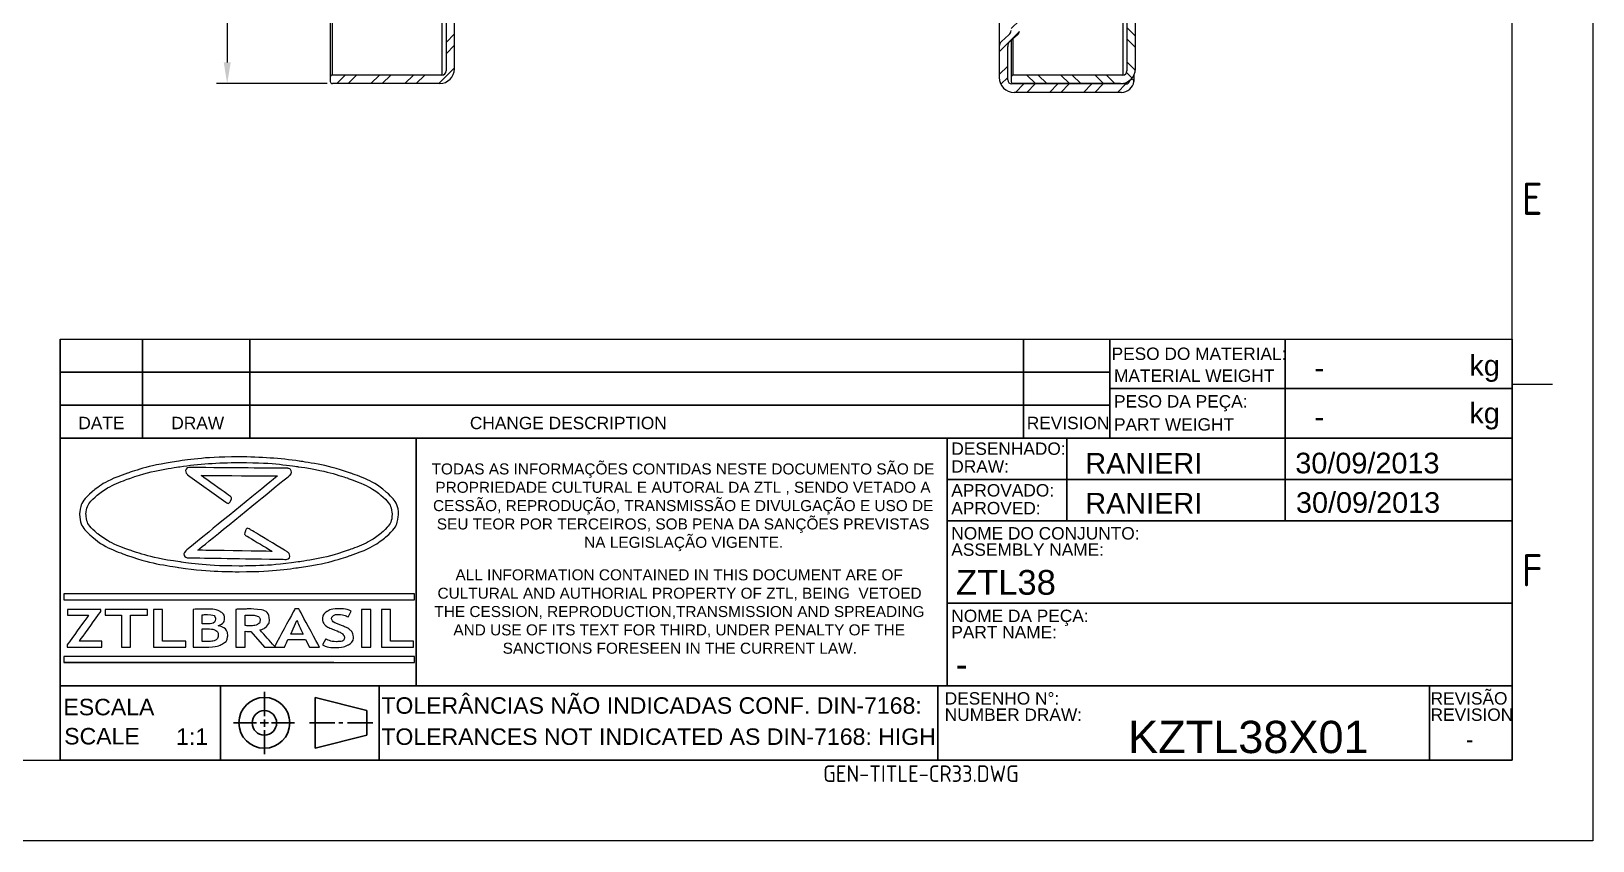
# Model space of a CAD drawing. Header units: millimetres. Extents: x 2461 to 2864, y 1142 to 1427.
# Drawn here: x 2678.4 to 2863.9, y 1141.7 to 1237.9 of the extents above; entities that cross this region are included whole.
import ezdxf
from ezdxf.enums import TextEntityAlignment as Align

# ---------------------------------------------------------------- set-up
doc = ezdxf.new("R2010")
doc.units = ezdxf.units.MM
for name, pattern in [('ACAD_ISO02W100', [15, 12, -3]), ('ACAD_ISO04W100', [30, 24, -3, 0, -3]), ('ACAD_ISO05W100', [33, 24, -3, 0, -3, 0, -3])]:
    doc.linetypes.add(name, pattern=pattern)
for name, color, linetype, lineweight in [('AM_0', 7, 'Continuous', 25), ('AM_4', 1, 'ACAD_ISO04W100', 25), ('AM_5', 3, 'Continuous', 25), ('AM_8', 40, 'ACAD_ISO02W100', 35), ('AM_BOR', 2, 'ACAD_ISO05W100', 35)]:
    doc.layers.add(name, color=color, linetype=linetype, lineweight=lineweight)
doc.layers.add('Camada 1', color=7, linetype='Continuous')
doc.styles.add('ACISOTS', font='isocp.shx', dxfattribs={"height": 1})
doc.styles.get("Standard").update_dxf_attribs({"font": 'arial.ttf'})
doc.dimstyles.new('ISO-25', dxfattribs={"dimtxt": 3, "dimasz": 2.5, "dimexe": 1.25, "dimexo": 0.625, "dimtad": 1, "dimtxsty": 'Standard', "dimcen": 2.5, "dimadec": 0, "dimazin": 0, "dimtfac": 1, "dimtmove": 0, "dimatfit": 3, "dimfxl": 1, "dimarcsym": 0})

# ---------------------------------------------------------------- blocks, each defined once
blk = doc.blocks.new('A3 ZTL')
for p, q in [((401.17, 9.78), (401.17, 280.82)), ((19.57, 9.78), (401.17, 9.78))]:
    blk.add_line(p, q)
at = {"layer": 'AM_BOR', "color": 135, "linetype": 'Continuous', "lineweight": 25}
for p, q in [((410.96, 290.61), (410.96, 0)), ((410.96, 0), (0, 0))]:
    blk.add_line(p, q, dxfattribs=at)
at = {"layer": 'AM_BOR', "color": 135, "lineweight": 25}
blk.add_line((406.07, 55.28), (401.17, 55.28), dxfattribs=at)
at = {"layer": 'AM_BOR', "color": 135, "lineweight": 25, "style": 'ACISOTS'}
for s, p in [('E', (403.62, 77.79)), ('F', (403.62, 32.78))]:
    blk.add_text(s, height=3.91, dxfattribs=at).set_placement(p, align=Align.MIDDLE)
blk = doc.blocks.new('*D84')
at = {"layer": 'AM_5', "color": 0, "lineweight": -2, "transparency": 16777216}
for p, q in [((2713.58, 1394.64), (2700.45, 1394.64)), ((2701.7, 1392.14), (2701.7, 1234.14)), ((2713.58, 1231.64), (2700.45, 1231.64))]:
    blk.add_line(p, q, dxfattribs=at)
at = {"layer": 'AM_5', "color": 0, "transparency": 16777216}
for points in [[(2701.29, 1392.14), (2702.12, 1392.14), (2701.7, 1394.64)], [(2701.29, 1234.14), (2702.12, 1234.14), (2701.7, 1231.64)]]:
    blk.add_solid(points, dxfattribs=at)
at = {"layer": 'Defpoints', "color": 0, "transparency": 16777216}
for p in [(2714.2, 1394.64), (2701.7, 1231.64), (2714.2, 1231.64)]:
    blk.add_point(p, dxfattribs=at)
at = {"layer": 'AM_5', "color": 0, "transparency": 16777216, "insert": (2699.46, 1313.14), "char_height": 3, "attachment_point": 5, "rotation": 90}
blk.add_mtext('%%C163', dxfattribs=at)

msp = doc.modelspace()

# ---------------------------------------------------------------- hatches: boundary and pattern name
at = {"layer": 'AM_4'}
h = msp.add_hatch(dxfattribs=at)
h.set_pattern_fill('ANSI32', color=256, scale=0.3, angle=90)
h.set_pattern_definition([(135, (843.178, 26.0278), (-2.0205576, -2.0205576), []), (135, (843.178, 27.3749), (-2.0205576, -2.0205576), [])])
h.paths.add_polyline_path([(2807.845, 1231.645, 0.4142136), (2809.595, 1233.395), (2809.595, 1247.745, 0.4142136), (2809.345, 1247.995), (2808.845, 1247.995, 0.4142136), (2808.595, 1247.745), (2808.595, 1233.145, -0.4142136), (2808.095, 1232.645), (2795.095, 1232.645, 0.4142136), (2794.845, 1232.395), (2794.845, 1231.895, 0.4142136), (2795.095, 1231.645)])
h = msp.add_hatch(dxfattribs=at)
h.set_pattern_fill('ANSI32', color=256, scale=0.3)
h.set_pattern_definition([(45, (843.178, 26.0278), (-2.0205576, 2.0205576), []), (45, (844.525, 26.0278), (-2.0205576, 2.0205576), [])])
h.paths.add_polyline_path([(2794.925, 1231.595, -0.4142136), (2794.425, 1232.095), (2794.425, 1236.059, -0.2136499), (2794.676, 1236.619), (2795.575, 1237.421, 0.2591501), (2795.814, 1238.109), (2795.814, 1245.745), (2794.836, 1245.745), (2794.836, 1238.185, -0.2461582), (2794.575, 1237.421), (2793.676, 1236.619, 0.2136499), (2793.425, 1236.059), (2793.425, 1232.345, 0.4142136), (2795.175, 1230.595), (2807.939, 1230.595, 0.3755653), (2809.425, 1231.895, 0.8733857), (2808.934, 1231.962, -0.3371882), (2808.452, 1231.595)])
at = {"layer": 'AM_5'}
h = msp.add_hatch(dxfattribs=at)
h.set_pattern_fill('ANSI32', color=1, scale=0.3)
h.paths.add_polyline_path([(2726.953, 1394.645), (2714.203, 1394.645, 0.4142136), (2713.953, 1394.395), (2713.953, 1393.895, 0.4142136), (2714.203, 1393.645), (2727.203, 1393.645, -0.4142136), (2727.703, 1393.145), (2727.703, 1378.545, 0.4142136), (2727.953, 1378.295), (2728.453, 1378.295, 0.4142136), (2728.703, 1378.545), (2728.703, 1392.895, 0.4142136)])
h.paths.add_polyline_path([(2728.703, 1247.745, 0.4142136), (2728.453, 1247.995), (2727.953, 1247.995, 0.4142136), (2727.703, 1247.745), (2727.703, 1233.145, -0.4142136), (2727.203, 1232.645), (2714.203, 1232.645, 0.4142136), (2713.953, 1232.395), (2713.953, 1231.895, 0.4142136), (2714.203, 1231.645), (2726.953, 1231.645, 0.4142136), (2728.703, 1233.395)])

# ---------------------------------------------------------------- linework, layer by layer
at = {"linetype": 'Continuous'}
msp.add_line((2681.846, 1201.286), (2854.344, 1201.286), dxfattribs=at)
at = {"layer": 'AM_0'}
for p, q in [((2713.953, 1313.145), (2713.953, 1231.895)), ((2727.703, 1313.145), (2727.703, 1233.145)), ((2728.703, 1233.395), (2728.703, 1313.145)), ((2793.425, 1313.145), (2793.425, 1232.345)), ((2808.095, 1313.145), (2808.095, 1232.65)), ((2808.595, 1313.145), (2808.595, 1233.145)), ((2809.595, 1233.395), (2809.595, 1313.145)), ((2794.575, 1237.421), (2793.676, 1236.619)), ((2795.575, 1237.421), (2794.676, 1236.619)), ((2794.425, 1232.095), (2794.425, 1236.059)), ((2794.845, 1236.77), (2794.845, 1231.895)), ((2795.095, 1232.645), (2795.095, 1236.993)), ((2727.203, 1232.645), (2714.203, 1232.645)), ((2808.095, 1232.645), (2795.095, 1232.645)), ((2808.934, 1232.025), (2808.934, 1231.967)), ((2809.425, 1232.643), (2809.425, 1231.895)), ((2726.953, 1231.645), (2714.203, 1231.645)), ((2794.925, 1231.711), (2794.925, 1231.6)), ((2808.452, 1231.595), (2794.925, 1231.595)), ((2807.845, 1231.645), (2795.095, 1231.645)), ((2807.939, 1230.595), (2795.175, 1230.595)), ((2808.452, 1231.754), (2808.452, 1231.6))]:
    msp.add_line(p, q, dxfattribs=at)
at = {"layer": 'AM_0', "lineweight": -2}
for p, q in [((2714.203, 1232.645), (2714.203, 1313.145)), ((2727.203, 1313.145), (2727.203, 1232.65))]:
    msp.add_line(p, q, dxfattribs=at)
at = {"layer": 'AM_0'}
for centre, radius, start, end in [((2793.977, 1238.053), 0.87, 313.44321, 351.24125), ((2795.075, 1237.981), 0.75, 311.7603, 350.12531), ((2794.175, 1236.059), 0.75, 131.7603, 180), ((2795.175, 1236.059), 0.75, 131.7603, 180), ((2714.203, 1232.395), 0.25, 90, 180), ((2714.203, 1231.895), 0.25, 180, 270), ((2726.953, 1233.395), 1.75, 270, 0), ((2727.203, 1233.145), 0.5, 270, 0), ((2795.175, 1232.345), 1.75, 180, 270), ((2794.925, 1232.095), 0.5, 180, 270), ((2795.095, 1232.395), 0.25, 90, 180), ((2795.095, 1231.895), 0.25, 180, 270), ((2807.845, 1233.395), 1.75, 270, 0), ((2807.939, 1232.095), 1.5, 270, 352.33774), ((2808.095, 1233.145), 0.5, 270, 0), ((2808.452, 1232.095), 0.5, 270, 344.53399), ((2809.175, 1231.895), 0.25, 0, 164.53399)]:
    msp.add_arc(centre, radius, start, end, dxfattribs=at)
at = {"layer": 'AM_8', "color": 0, "linetype": 'Continuous'}
for p, q in [((2681.846, 1201.286), (2681.846, 1151.301)), ((2691.647, 1201.286), (2691.647, 1189.525)), ((2704.388, 1201.286), (2704.388, 1189.525)), ((2796.305, 1201.286), (2796.305, 1189.525)), ((2806.562, 1189.525), (2806.562, 1201.286)), ((2827.391, 1201.286), (2827.391, 1195.406)), ((2854.344, 1151.301), (2854.344, 1201.286)), ((2806.562, 1197.366), (2681.846, 1197.366)), ((2806.562, 1195.406), (2854.344, 1195.406)), ((2827.391, 1195.406), (2827.391, 1189.525)), ((2681.846, 1193.445), (2806.562, 1193.445)), ((2681.846, 1189.525), (2785.737, 1189.525)), ((2724.135, 1189.525), (2724.135, 1160.122)), ((2785.737, 1189.525), (2854.344, 1189.525)), ((2787.233, 1189.525), (2787.233, 1170.903)), ((2801.464, 1189.525), (2801.464, 1179.724)), ((2827.391, 1189.525), (2827.391, 1179.724)), ((2787.233, 1184.625), (2854.344, 1184.625)), ((2787.233, 1179.724), (2854.344, 1179.724)), ((2787.233, 1170.903), (2787.233, 1160.122)), ((2787.233, 1169.923), (2854.344, 1169.923)), ((2682.275, 1162.877), (2714.383, 1162.877)), ((2785.737, 1160.122), (2681.846, 1160.122)), ((2725.325, 1160.122), (2681.846, 1160.122)), ((2700.894, 1160.122), (2700.894, 1151.301)), ((2719.768, 1160.122), (2719.768, 1151.301)), ((2785.737, 1160.122), (2844.543, 1160.122)), ((2786.145, 1151.301), (2786.145, 1160.122)), ((2854.344, 1160.122), (2844.543, 1160.122)), ((2844.543, 1160.122), (2844.543, 1151.301)), ((2706.116, 1159.415), (2706.116, 1156.506)), ((2718.301, 1157.166), (2712.135, 1158.729)), ((2712.135, 1158.729), (2712.135, 1152.694)), ((2706.116, 1156.102), (2706.116, 1155.233)), ((2718.301, 1157.166), (2718.301, 1154.258)), ((2702.431, 1155.712), (2705.198, 1155.712)), ((2705.617, 1155.712), (2706.591, 1155.712)), ((2706.116, 1154.844), (2706.116, 1152.008)), ((2706.966, 1155.712), (2709.715, 1155.712)), ((2711.463, 1155.712), (2714.494, 1155.712)), ((2718.301, 1154.258), (2712.135, 1152.694)), ((2714.961, 1155.712), (2715.449, 1155.712)), ((2716.013, 1155.712), (2719.016, 1155.712)), ((2681.846, 1151.301), (2854.344, 1151.301))]:
    msp.add_line(p, q, dxfattribs=at)
for radius in [3.017, 1.454]:
    msp.add_circle((2706.116, 1155.712), radius, dxfattribs=at)
at = {"layer": 'Camada 1'}
for points, knots in [([(2703.106, 1187.297), (2705.635, 1187.297), (2708.051, 1187.12), (2710.259, 1186.799), (2710.259, 1186.799), (2712.553, 1186.466), (2714.622, 1185.978), (2716.358, 1185.372), (2716.358, 1185.372), (2718.139, 1184.75), (2719.577, 1184), (2720.559, 1183.16), (2720.559, 1183.16), (2721.516, 1182.343), (2722.045, 1181.438), (2722.045, 1180.482), (2722.045, 1180.482), (2722.045, 1179.526), (2721.516, 1178.622), (2720.559, 1177.804), (2720.559, 1177.804), (2719.577, 1176.964), (2718.139, 1176.214), (2716.358, 1175.592), (2716.358, 1175.592), (2714.622, 1174.986), (2712.553, 1174.498), (2710.259, 1174.164), (2710.259, 1174.164), (2708.051, 1173.844), (2705.635, 1173.667), (2703.106, 1173.667), (2703.106, 1173.667), (2700.578, 1173.667), (2698.161, 1173.844), (2695.954, 1174.164), (2695.954, 1174.164), (2693.659, 1174.498), (2691.59, 1174.986), (2689.855, 1175.592), (2689.855, 1175.592), (2688.074, 1176.214), (2686.636, 1176.964), (2685.653, 1177.804), (2685.653, 1177.804), (2684.696, 1178.622), (2684.168, 1179.526), (2684.168, 1180.482), (2684.168, 1180.482), (2684.168, 1181.438), (2684.696, 1182.343), (2685.653, 1183.16), (2685.653, 1183.16), (2686.636, 1184), (2688.074, 1184.75), (2689.855, 1185.372), (2689.855, 1185.372), (2691.59, 1185.978), (2693.66, 1186.466), (2695.954, 1186.799), (2695.954, 1186.799), (2698.161, 1187.12), (2700.578, 1187.297), (2703.106, 1187.297)], [0, 0, 0, 0, 0.0588235, 0.0588235, 0.0588235, 0.0882353, 0.1176471, 0.1176471, 0.1176471, 0.1470588, 0.1764706, 0.1764706, 0.1764706, 0.2058824, 0.2352941, 0.2352941, 0.2352941, 0.2647059, 0.2941176, 0.2941176, 0.2941176, 0.3235294, 0.3529412, 0.3529412, 0.3529412, 0.3823529, 0.4117647, 0.4117647, 0.4117647, 0.4411765, 0.4705882, 0.4705882, 0.4705882, 0.5, 0.5294118, 0.5294118, 0.5294118, 0.5588235, 0.5882353, 0.5882353, 0.5882353, 0.6176471, 0.6470588, 0.6470588, 0.6470588, 0.6764706, 0.7058824, 0.7058824, 0.7058824, 0.7352941, 0.7647059, 0.7647059, 0.7647059, 0.7941176, 0.8235294, 0.8235294, 0.8235294, 0.8529412, 0.8823529, 0.8823529, 0.8823529, 0.9411765, 1, 1, 1, 1]), ([(2703.106, 1186.625), (2700.622, 1186.625), (2698.252, 1186.452), (2696.09, 1186.139), (2696.09, 1186.139), (2693.844, 1185.814), (2691.823, 1185.337), (2690.132, 1184.747), (2690.132, 1184.747), (2688.486, 1184.173), (2687.16, 1183.495), (2686.257, 1182.749), (2686.257, 1182.749), (2685.4, 1182.042), (2684.926, 1181.275), (2684.926, 1180.482), (2684.926, 1180.482), (2684.926, 1179.689), (2685.4, 1178.922), (2686.257, 1178.215), (2686.257, 1178.215), (2687.16, 1177.469), (2688.486, 1176.791), (2690.132, 1176.217), (2690.132, 1176.217), (2691.823, 1175.627), (2693.844, 1175.15), (2696.09, 1174.825), (2696.09, 1174.825), (2698.252, 1174.512), (2700.622, 1174.339), (2703.106, 1174.339), (2703.106, 1174.339), (2705.591, 1174.339), (2707.961, 1174.512), (2710.123, 1174.825), (2710.123, 1174.825), (2712.369, 1175.15), (2714.39, 1175.627), (2716.081, 1176.217), (2716.081, 1176.217), (2717.727, 1176.791), (2719.053, 1177.469), (2719.956, 1178.215), (2719.956, 1178.215), (2720.813, 1178.922), (2721.287, 1179.689), (2721.287, 1180.482), (2721.287, 1180.482), (2721.287, 1181.275), (2720.813, 1182.042), (2719.956, 1182.749), (2719.956, 1182.749), (2719.053, 1183.495), (2717.727, 1184.173), (2716.081, 1184.747), (2716.081, 1184.747), (2714.39, 1185.337), (2712.368, 1185.814), (2710.122, 1186.139), (2710.122, 1186.139), (2707.961, 1186.452), (2705.591, 1186.625), (2703.106, 1186.625)], [0, 0, 0, 0, 0.0588235, 0.0588235, 0.0588235, 0.0882353, 0.1176471, 0.1176471, 0.1176471, 0.1470588, 0.1764706, 0.1764706, 0.1764706, 0.2058824, 0.2352941, 0.2352941, 0.2352941, 0.2647059, 0.2941176, 0.2941176, 0.2941176, 0.3235294, 0.3529412, 0.3529412, 0.3529412, 0.3823529, 0.4117647, 0.4117647, 0.4117647, 0.4411765, 0.4705882, 0.4705882, 0.4705882, 0.5, 0.5294118, 0.5294118, 0.5294118, 0.5588235, 0.5882353, 0.5882353, 0.5882353, 0.6176471, 0.6470588, 0.6470588, 0.6470588, 0.6764706, 0.7058824, 0.7058824, 0.7058824, 0.7352941, 0.7647059, 0.7647059, 0.7647059, 0.7941176, 0.8235294, 0.8235294, 0.8235294, 0.8529412, 0.8823529, 0.8823529, 0.8823529, 0.9411765, 1, 1, 1, 1]), ([(2701.531, 1181.933), (2701.531, 1181.933), (2696.994, 1185.184), (2696.994, 1185.184), (2696.994, 1185.184), (2696.656, 1185.427), (2696.793, 1186.041), (2697.191, 1186.038), (2697.191, 1186.038), (2697.191, 1186.038), (2708.909, 1185.944), (2708.909, 1185.944), (2708.909, 1185.944), (2709.294, 1185.94), (2709.437, 1185.36), (2709.123, 1185.105), (2709.123, 1185.105), (2709.123, 1185.105), (2698.213, 1176.217), (2698.213, 1176.217), (2698.213, 1176.217), (2698.213, 1176.217), (2707.055, 1176.074), (2707.055, 1176.074), (2707.055, 1176.074), (2707.055, 1176.074), (2704.081, 1177.866), (2704.081, 1177.866), (2704.081, 1177.866), (2703.886, 1177.984), (2703.69, 1178.102), (2703.861, 1178.51), (2703.861, 1178.51), (2704.031, 1178.919), (2704.227, 1178.801), (2704.422, 1178.684), (2704.422, 1178.684), (2704.422, 1178.684), (2708.881, 1175.998), (2708.881, 1175.998), (2708.881, 1175.998), (2709.246, 1175.778), (2709.117, 1175.123), (2708.706, 1175.13), (2708.706, 1175.13), (2708.706, 1175.13), (2696.988, 1175.318), (2696.988, 1175.318), (2696.988, 1175.318), (2696.604, 1175.325), (2696.464, 1175.902), (2696.777, 1176.157), (2696.777, 1176.157), (2696.777, 1176.157), (2707.675, 1185.036), (2707.675, 1185.036), (2707.675, 1185.036), (2707.675, 1185.036), (2698.592, 1185.109), (2698.592, 1185.109), (2698.592, 1185.109), (2698.592, 1185.109), (2701.923, 1182.722), (2701.923, 1182.722), (2701.923, 1182.722), (2702.109, 1182.589), (2702.294, 1182.456), (2702.098, 1182.061), (2702.098, 1182.061), (2701.902, 1181.667), (2701.717, 1181.8), (2701.531, 1181.933)], [0, 0, 0, 0, 0.0526316, 0.0526316, 0.0526316, 0.0789474, 0.1052632, 0.1052632, 0.1052632, 0.1315789, 0.1578947, 0.1578947, 0.1578947, 0.1842105, 0.2105263, 0.2105263, 0.2105263, 0.2368421, 0.2631579, 0.2631579, 0.2631579, 0.2894737, 0.3157895, 0.3157895, 0.3157895, 0.3421053, 0.3684211, 0.3684211, 0.3684211, 0.3947368, 0.4210526, 0.4210526, 0.4210526, 0.4473684, 0.4736842, 0.4736842, 0.4736842, 0.5, 0.5263158, 0.5263158, 0.5263158, 0.5526316, 0.5789474, 0.5789474, 0.5789474, 0.6052632, 0.6315789, 0.6315789, 0.6315789, 0.6578947, 0.6842105, 0.6842105, 0.6842105, 0.7105263, 0.7368421, 0.7368421, 0.7368421, 0.7631579, 0.7894737, 0.7894737, 0.7894737, 0.8157895, 0.8421053, 0.8421053, 0.8421053, 0.8684211, 0.8947368, 0.8947368, 0.8947368, 0.9473684, 1, 1, 1, 1]), ([(2682.356, 1171.037), (2682.356, 1171.037), (2723.856, 1171.037), (2723.856, 1171.037), (2723.856, 1171.037), (2723.856, 1171.037), (2723.938, 1171.037), (2723.938, 1171.037), (2723.938, 1171.037), (2723.938, 1171.037), (2723.938, 1170.955), (2723.938, 1170.955), (2723.938, 1170.955), (2723.938, 1170.955), (2723.938, 1170.416), (2723.938, 1170.416), (2723.938, 1170.416), (2723.938, 1170.416), (2723.938, 1170.334), (2723.938, 1170.334), (2723.938, 1170.334), (2723.938, 1170.334), (2723.856, 1170.334), (2723.856, 1170.334), (2723.856, 1170.334), (2723.856, 1170.334), (2682.356, 1170.334), (2682.356, 1170.334), (2682.356, 1170.334), (2682.356, 1170.334), (2682.275, 1170.334), (2682.275, 1170.334), (2682.275, 1170.334), (2682.275, 1170.334), (2682.275, 1170.416), (2682.275, 1170.416), (2682.275, 1170.416), (2682.275, 1170.416), (2682.275, 1170.955), (2682.275, 1170.955), (2682.275, 1170.955), (2682.275, 1170.955), (2682.275, 1171.037), (2682.275, 1171.037), (2682.275, 1171.037), (2682.275, 1171.037), (2682.356, 1171.037), (2682.356, 1171.037)], [0, 0, 0, 0, 0.0769231, 0.0769231, 0.0769231, 0.1153846, 0.1538462, 0.1538462, 0.1538462, 0.1923077, 0.2307692, 0.2307692, 0.2307692, 0.2692308, 0.3076923, 0.3076923, 0.3076923, 0.3461538, 0.3846154, 0.3846154, 0.3846154, 0.4230769, 0.4615385, 0.4615385, 0.4615385, 0.5, 0.5384615, 0.5384615, 0.5384615, 0.5769231, 0.6153846, 0.6153846, 0.6153846, 0.6538462, 0.6923077, 0.6923077, 0.6923077, 0.7307692, 0.7692308, 0.7692308, 0.7692308, 0.8076923, 0.8461538, 0.8461538, 0.8461538, 0.9230769, 1, 1, 1, 1]), ([(2682.688, 1164.721), (2682.688, 1164.721), (2682.688, 1164.977), (2682.688, 1164.977), (2682.688, 1164.977), (2682.688, 1164.977), (2685.227, 1168.488), (2685.227, 1168.488), (2685.227, 1168.488), (2685.227, 1168.488), (2682.731, 1168.488), (2682.731, 1168.488), (2682.731, 1168.488), (2682.731, 1168.488), (2682.731, 1169.194), (2682.731, 1169.194), (2682.731, 1169.194), (2682.731, 1169.194), (2686.699, 1169.194), (2686.699, 1169.194), (2686.699, 1169.194), (2686.699, 1169.194), (2686.699, 1168.938), (2686.699, 1168.938), (2686.699, 1168.938), (2686.699, 1168.938), (2684.152, 1165.427), (2684.152, 1165.427), (2684.152, 1165.427), (2684.152, 1165.427), (2686.789, 1165.427), (2686.789, 1165.427), (2686.789, 1165.427), (2686.789, 1165.427), (2686.789, 1164.721), (2686.789, 1164.721), (2686.789, 1164.721), (2686.789, 1164.721), (2682.688, 1164.721), (2682.688, 1164.721)], [0, 0, 0, 0, 0.0909091, 0.0909091, 0.0909091, 0.1363636, 0.1818182, 0.1818182, 0.1818182, 0.2272727, 0.2727273, 0.2727273, 0.2727273, 0.3181818, 0.3636364, 0.3636364, 0.3636364, 0.4090909, 0.4545455, 0.4545455, 0.4545455, 0.5, 0.5454545, 0.5454545, 0.5454545, 0.5909091, 0.6363636, 0.6363636, 0.6363636, 0.6818182, 0.7272727, 0.7272727, 0.7272727, 0.7727273, 0.8181818, 0.8181818, 0.8181818, 0.9090909, 1, 1, 1, 1]), ([(2690.221, 1168.488), (2690.221, 1168.488), (2690.221, 1164.721), (2690.221, 1164.721), (2690.221, 1164.721), (2690.221, 1164.721), (2689.141, 1164.721), (2689.141, 1164.721), (2689.141, 1164.721), (2689.141, 1164.721), (2689.141, 1168.488), (2689.141, 1168.488), (2689.141, 1168.488), (2689.141, 1168.488), (2687.205, 1168.488), (2687.205, 1168.488), (2687.205, 1168.488), (2687.205, 1168.488), (2687.205, 1169.194), (2687.205, 1169.194), (2687.205, 1169.194), (2687.205, 1169.194), (2692.244, 1169.194), (2692.244, 1169.194), (2692.244, 1169.194), (2692.244, 1169.194), (2692.244, 1168.488), (2692.244, 1168.488), (2692.244, 1168.488), (2692.244, 1168.488), (2690.221, 1168.488), (2690.221, 1168.488)], [0, 0, 0, 0, 0.1111111, 0.1111111, 0.1111111, 0.1666667, 0.2222222, 0.2222222, 0.2222222, 0.2777778, 0.3333333, 0.3333333, 0.3333333, 0.3888889, 0.4444444, 0.4444444, 0.4444444, 0.5, 0.5555556, 0.5555556, 0.5555556, 0.6111111, 0.6666667, 0.6666667, 0.6666667, 0.7222222, 0.7777778, 0.7777778, 0.7777778, 0.8888889, 1, 1, 1, 1]), ([(2692.95, 1164.721), (2692.95, 1164.721), (2692.95, 1169.194), (2692.95, 1169.194), (2692.95, 1169.194), (2692.95, 1169.194), (2694.031, 1169.194), (2694.031, 1169.194), (2694.031, 1169.194), (2694.031, 1169.194), (2694.031, 1165.427), (2694.031, 1165.427), (2694.031, 1165.427), (2694.031, 1165.427), (2696.782, 1165.427), (2696.782, 1165.427), (2696.782, 1165.427), (2696.782, 1165.427), (2696.782, 1164.721), (2696.782, 1164.721), (2696.782, 1164.721), (2696.782, 1164.721), (2692.95, 1164.721), (2692.95, 1164.721)], [0, 0, 0, 0, 0.1428571, 0.1428571, 0.1428571, 0.2142857, 0.2857143, 0.2857143, 0.2857143, 0.3571429, 0.4285714, 0.4285714, 0.4285714, 0.5, 0.5714286, 0.5714286, 0.5714286, 0.6428571, 0.7142857, 0.7142857, 0.7142857, 0.8571429, 1, 1, 1, 1]), ([(2699.515, 1164.721), (2699.515, 1164.721), (2697.653, 1164.721), (2697.653, 1164.721), (2697.653, 1164.721), (2697.653, 1164.721), (2697.653, 1169.191), (2697.653, 1169.191), (2697.653, 1169.191), (2698.474, 1169.219), (2699.048, 1169.234), (2699.377, 1169.234), (2699.377, 1169.234), (2700.01, 1169.234), (2700.503, 1169.134), (2700.859, 1168.936), (2700.859, 1168.936), (2701.215, 1168.737), (2701.392, 1168.454), (2701.392, 1168.086), (2701.392, 1168.086), (2701.392, 1167.732), (2701.137, 1167.452), (2700.628, 1167.246), (2700.628, 1167.246), (2701.384, 1167.052), (2701.763, 1166.653), (2701.763, 1166.049), (2701.763, 1166.049), (2701.763, 1165.642), (2701.553, 1165.319), (2701.136, 1165.08), (2701.136, 1165.08), (2700.717, 1164.841), (2700.177, 1164.721), (2699.515, 1164.721)], [0, 0, 0, 0, 0.1, 0.1, 0.1, 0.15, 0.2, 0.2, 0.2, 0.25, 0.3, 0.3, 0.3, 0.35, 0.4, 0.4, 0.4, 0.45, 0.5, 0.5, 0.5, 0.55, 0.6, 0.6, 0.6, 0.65, 0.7, 0.7, 0.7, 0.75, 0.8, 0.8, 0.8, 0.9, 1, 1, 1, 1]), ([(2706.149, 1164.721), (2706.149, 1164.721), (2704.525, 1166.568), (2704.525, 1166.568), (2704.525, 1166.568), (2704.362, 1166.57), (2704.134, 1166.577), (2703.839, 1166.59), (2703.839, 1166.59), (2703.839, 1166.59), (2703.839, 1164.721), (2703.839, 1164.721), (2703.839, 1164.721), (2703.839, 1164.721), (2702.717, 1164.721), (2702.717, 1164.721), (2702.717, 1164.721), (2702.717, 1164.721), (2702.717, 1169.194), (2702.717, 1169.194), (2702.717, 1169.194), (2702.778, 1169.194), (2703.012, 1169.201), (2703.42, 1169.217), (2703.42, 1169.217), (2703.827, 1169.233), (2704.155, 1169.24), (2704.405, 1169.24), (2704.405, 1169.24), (2705.95, 1169.24), (2706.723, 1168.8), (2706.723, 1167.921), (2706.723, 1167.921), (2706.723, 1167.656), (2706.616, 1167.415), (2706.403, 1167.197), (2706.403, 1167.197), (2706.19, 1166.979), (2705.921, 1166.826), (2705.597, 1166.737), (2705.597, 1166.737), (2705.597, 1166.737), (2707.396, 1164.721), (2707.396, 1164.721), (2707.396, 1164.721), (2707.396, 1164.721), (2706.149, 1164.721), (2706.149, 1164.721)], [0, 0, 0, 0, 0.0769231, 0.0769231, 0.0769231, 0.1153846, 0.1538462, 0.1538462, 0.1538462, 0.1923077, 0.2307692, 0.2307692, 0.2307692, 0.2692308, 0.3076923, 0.3076923, 0.3076923, 0.3461538, 0.3846154, 0.3846154, 0.3846154, 0.4230769, 0.4615385, 0.4615385, 0.4615385, 0.5, 0.5384615, 0.5384615, 0.5384615, 0.5769231, 0.6153846, 0.6153846, 0.6153846, 0.6538462, 0.6923077, 0.6923077, 0.6923077, 0.7307692, 0.7692308, 0.7692308, 0.7692308, 0.8076923, 0.8461538, 0.8461538, 0.8461538, 0.9230769, 1, 1, 1, 1]), ([(2711.467, 1164.721), (2711.467, 1164.721), (2711.023, 1165.628), (2711.023, 1165.628), (2711.023, 1165.628), (2711.023, 1165.628), (2708.937, 1165.628), (2708.937, 1165.628), (2708.937, 1165.628), (2708.937, 1165.628), (2708.513, 1164.721), (2708.513, 1164.721), (2708.513, 1164.721), (2708.513, 1164.721), (2707.313, 1164.721), (2707.313, 1164.721), (2707.313, 1164.721), (2707.313, 1164.721), (2709.74, 1169.255), (2709.74, 1169.255), (2709.74, 1169.255), (2709.74, 1169.255), (2710.214, 1169.255), (2710.214, 1169.255), (2710.214, 1169.255), (2710.214, 1169.255), (2712.66, 1164.721), (2712.66, 1164.721), (2712.66, 1164.721), (2712.66, 1164.721), (2711.467, 1164.721), (2711.467, 1164.721)], [0, 0, 0, 0, 0.1111111, 0.1111111, 0.1111111, 0.1666667, 0.2222222, 0.2222222, 0.2222222, 0.2777778, 0.3333333, 0.3333333, 0.3333333, 0.3888889, 0.4444444, 0.4444444, 0.4444444, 0.5, 0.5555556, 0.5555556, 0.5555556, 0.6111111, 0.6666667, 0.6666667, 0.6666667, 0.7222222, 0.7777778, 0.7777778, 0.7777778, 0.8888889, 1, 1, 1, 1]), ([(2713.013, 1164.968), (2713.013, 1164.968), (2713.413, 1165.68), (2713.413, 1165.68), (2713.413, 1165.68), (2713.838, 1165.46), (2714.258, 1165.351), (2714.671, 1165.351), (2714.671, 1165.351), (2715.306, 1165.351), (2715.623, 1165.513), (2715.623, 1165.838), (2715.623, 1165.838), (2715.623, 1165.992), (2715.547, 1166.136), (2715.399, 1166.275), (2715.399, 1166.275), (2715.25, 1166.414), (2714.94, 1166.569), (2714.474, 1166.741), (2714.474, 1166.741), (2714.007, 1166.913), (2713.692, 1167.055), (2713.531, 1167.165), (2713.531, 1167.165), (2713.369, 1167.276), (2713.244, 1167.408), (2713.156, 1167.561), (2713.156, 1167.561), (2713.07, 1167.713), (2713.026, 1167.882), (2713.026, 1168.067), (2713.026, 1168.067), (2713.026, 1168.413), (2713.199, 1168.7), (2713.544, 1168.928), (2713.544, 1168.928), (2713.888, 1169.156), (2714.331, 1169.27), (2714.871, 1169.27), (2714.871, 1169.27), (2715.574, 1169.27), (2716.091, 1169.173), (2716.421, 1168.98), (2716.421, 1168.98), (2716.421, 1168.98), (2716.092, 1168.297), (2716.092, 1168.297), (2716.092, 1168.297), (2715.713, 1168.496), (2715.312, 1168.596), (2714.892, 1168.596), (2714.892, 1168.596), (2714.643, 1168.596), (2714.45, 1168.547), (2714.312, 1168.451), (2714.312, 1168.451), (2714.175, 1168.354), (2714.106, 1168.228), (2714.106, 1168.074), (2714.106, 1168.074), (2714.106, 1167.817), (2714.492, 1167.551), (2715.265, 1167.273), (2715.265, 1167.273), (2715.672, 1167.127), (2715.966, 1166.992), (2716.146, 1166.869), (2716.146, 1166.869), (2716.326, 1166.746), (2716.463, 1166.602), (2716.557, 1166.439), (2716.557, 1166.439), (2716.652, 1166.275), (2716.699, 1166.092), (2716.699, 1165.89), (2716.699, 1165.89), (2716.699, 1165.528), (2716.505, 1165.23), (2716.115, 1164.996), (2716.115, 1164.996), (2715.726, 1164.762), (2715.204, 1164.645), (2714.55, 1164.645), (2714.55, 1164.645), (2713.983, 1164.645), (2713.471, 1164.752), (2713.013, 1164.968)], [0, 0, 0, 0, 0.0434783, 0.0434783, 0.0434783, 0.0652174, 0.0869565, 0.0869565, 0.0869565, 0.1086957, 0.1304348, 0.1304348, 0.1304348, 0.1521739, 0.173913, 0.173913, 0.173913, 0.1956522, 0.2173913, 0.2173913, 0.2173913, 0.2391304, 0.2608696, 0.2608696, 0.2608696, 0.2826087, 0.3043478, 0.3043478, 0.3043478, 0.326087, 0.3478261, 0.3478261, 0.3478261, 0.3695652, 0.3913043, 0.3913043, 0.3913043, 0.4130435, 0.4347826, 0.4347826, 0.4347826, 0.4565217, 0.4782609, 0.4782609, 0.4782609, 0.5, 0.5217391, 0.5217391, 0.5217391, 0.5434783, 0.5652174, 0.5652174, 0.5652174, 0.5869565, 0.6086957, 0.6086957, 0.6086957, 0.6304348, 0.6521739, 0.6521739, 0.6521739, 0.673913, 0.6956522, 0.6956522, 0.6956522, 0.7173913, 0.7391304, 0.7391304, 0.7391304, 0.7608696, 0.7826087, 0.7826087, 0.7826087, 0.8043478, 0.826087, 0.826087, 0.826087, 0.8478261, 0.8695652, 0.8695652, 0.8695652, 0.8913043, 0.9130435, 0.9130435, 0.9130435, 0.9565217, 1, 1, 1, 1]), ([(2717.675, 1164.721), (2717.675, 1164.721), (2717.675, 1169.194), (2717.675, 1169.194), (2717.675, 1169.194), (2717.675, 1169.194), (2718.755, 1169.194), (2718.755, 1169.194), (2718.755, 1169.194), (2718.755, 1169.194), (2718.755, 1164.721), (2718.755, 1164.721), (2718.755, 1164.721), (2718.755, 1164.721), (2717.675, 1164.721), (2717.675, 1164.721)], [0, 0, 0, 0, 0.2, 0.2, 0.2, 0.3, 0.4, 0.4, 0.4, 0.5, 0.6, 0.6, 0.6, 0.8, 1, 1, 1, 1]), ([(2720.022, 1164.721), (2720.022, 1164.721), (2720.022, 1169.194), (2720.022, 1169.194), (2720.022, 1169.194), (2720.022, 1169.194), (2721.102, 1169.194), (2721.102, 1169.194), (2721.102, 1169.194), (2721.102, 1169.194), (2721.102, 1165.427), (2721.102, 1165.427), (2721.102, 1165.427), (2721.102, 1165.427), (2723.854, 1165.427), (2723.854, 1165.427), (2723.854, 1165.427), (2723.854, 1165.427), (2723.854, 1164.721), (2723.854, 1164.721), (2723.854, 1164.721), (2723.854, 1164.721), (2720.022, 1164.721), (2720.022, 1164.721)], [0, 0, 0, 0, 0.1428571, 0.1428571, 0.1428571, 0.2142857, 0.2857143, 0.2857143, 0.2857143, 0.3571429, 0.4285714, 0.4285714, 0.4285714, 0.5, 0.5714286, 0.5714286, 0.5714286, 0.6428571, 0.7142857, 0.7142857, 0.7142857, 0.8571429, 1, 1, 1, 1]), ([(2698.733, 1168.556), (2698.733, 1168.556), (2698.733, 1167.484), (2698.733, 1167.484), (2698.733, 1167.484), (2698.899, 1167.477), (2699.074, 1167.472), (2699.257, 1167.472), (2699.257, 1167.472), (2699.96, 1167.472), (2700.312, 1167.666), (2700.312, 1168.055), (2700.312, 1168.055), (2700.312, 1168.399), (2699.993, 1168.571), (2699.353, 1168.571), (2699.353, 1168.571), (2699.184, 1168.571), (2698.977, 1168.566), (2698.733, 1168.556)], [0, 0, 0, 0, 0.1666667, 0.1666667, 0.1666667, 0.25, 0.3333333, 0.3333333, 0.3333333, 0.4166667, 0.5, 0.5, 0.5, 0.5833333, 0.6666667, 0.6666667, 0.6666667, 0.8333333, 1, 1, 1, 1]), ([(2703.839, 1168.504), (2703.839, 1168.504), (2703.839, 1167.262), (2703.839, 1167.262), (2703.839, 1167.262), (2704.039, 1167.249), (2704.192, 1167.243), (2704.297, 1167.243), (2704.297, 1167.243), (2704.748, 1167.243), (2705.078, 1167.29), (2705.287, 1167.384), (2705.287, 1167.384), (2705.497, 1167.478), (2705.602, 1167.659), (2705.602, 1167.93), (2705.602, 1167.93), (2705.602, 1168.15), (2705.49, 1168.304), (2705.264, 1168.39), (2705.264, 1168.39), (2705.04, 1168.478), (2704.687, 1168.522), (2704.205, 1168.522), (2704.205, 1168.522), (2704.088, 1168.522), (2703.966, 1168.517), (2703.839, 1168.504)], [0, 0, 0, 0, 0.125, 0.125, 0.125, 0.1875, 0.25, 0.25, 0.25, 0.3125, 0.375, 0.375, 0.375, 0.4375, 0.5, 0.5, 0.5, 0.5625, 0.625, 0.625, 0.625, 0.6875, 0.75, 0.75, 0.75, 0.875, 1, 1, 1, 1]), ([(2709.977, 1167.887), (2709.977, 1167.887), (2709.245, 1166.235), (2709.245, 1166.235), (2709.245, 1166.235), (2709.245, 1166.235), (2710.707, 1166.235), (2710.707, 1166.235), (2710.707, 1166.235), (2710.707, 1166.235), (2709.977, 1167.887), (2709.977, 1167.887)], [0, 0, 0, 0, 0.25, 0.25, 0.25, 0.375, 0.5, 0.5, 0.5, 0.75, 1, 1, 1, 1]), ([(2698.733, 1166.865), (2698.733, 1166.865), (2698.733, 1165.387), (2698.733, 1165.387), (2698.733, 1165.387), (2698.952, 1165.373), (2699.129, 1165.365), (2699.265, 1165.365), (2699.265, 1165.365), (2699.747, 1165.365), (2700.098, 1165.426), (2700.315, 1165.545), (2700.315, 1165.545), (2700.532, 1165.665), (2700.641, 1165.865), (2700.641, 1166.144), (2700.641, 1166.144), (2700.641, 1166.398), (2700.54, 1166.583), (2700.337, 1166.699), (2700.337, 1166.699), (2700.135, 1166.816), (2699.781, 1166.873), (2699.278, 1166.873), (2699.278, 1166.873), (2699.173, 1166.873), (2698.991, 1166.871), (2698.733, 1166.865)], [0, 0, 0, 0, 0.125, 0.125, 0.125, 0.1875, 0.25, 0.25, 0.25, 0.3125, 0.375, 0.375, 0.375, 0.4375, 0.5, 0.5, 0.5, 0.5625, 0.625, 0.625, 0.625, 0.6875, 0.75, 0.75, 0.75, 0.875, 1, 1, 1, 1]), ([(2682.356, 1163.58), (2682.356, 1163.58), (2723.856, 1163.58), (2723.856, 1163.58), (2723.856, 1163.58), (2723.856, 1163.58), (2723.938, 1163.58), (2723.938, 1163.58), (2723.938, 1163.58), (2723.938, 1163.58), (2723.938, 1163.499), (2723.938, 1163.499), (2723.938, 1163.499), (2723.938, 1163.499), (2723.938, 1162.959), (2723.938, 1162.959), (2723.938, 1162.959), (2723.938, 1162.959), (2723.938, 1162.877), (2723.938, 1162.877), (2723.938, 1162.877), (2723.938, 1162.877), (2723.856, 1162.877), (2723.856, 1162.877), (2723.856, 1162.877), (2723.856, 1162.877), (2682.356, 1162.877), (2682.356, 1162.877), (2682.356, 1162.877), (2682.356, 1162.877), (2682.275, 1162.877), (2682.275, 1162.877), (2682.275, 1162.877), (2682.275, 1162.877), (2682.275, 1162.959), (2682.275, 1162.959), (2682.275, 1162.959), (2682.275, 1162.959), (2682.275, 1163.499), (2682.275, 1163.499), (2682.275, 1163.499), (2682.275, 1163.499), (2682.275, 1163.58), (2682.275, 1163.58), (2682.275, 1163.58), (2682.275, 1163.58), (2682.356, 1163.58), (2682.356, 1163.58)], [0, 0, 0, 0, 0.0769231, 0.0769231, 0.0769231, 0.1153846, 0.1538462, 0.1538462, 0.1538462, 0.1923077, 0.2307692, 0.2307692, 0.2307692, 0.2692308, 0.3076923, 0.3076923, 0.3076923, 0.3461538, 0.3846154, 0.3846154, 0.3846154, 0.4230769, 0.4615385, 0.4615385, 0.4615385, 0.5, 0.5384615, 0.5384615, 0.5384615, 0.5769231, 0.6153846, 0.6153846, 0.6153846, 0.6538462, 0.6923077, 0.6923077, 0.6923077, 0.7307692, 0.7692308, 0.7692308, 0.7692308, 0.8076923, 0.8461538, 0.8461538, 0.8461538, 0.9230769, 1, 1, 1, 1])]:
    msp.add_open_spline(points, degree=3, knots=knots, dxfattribs=at)

# ---------------------------------------------------------------- block references
at = {"linetype": 'ByBlock', "lineweight": 0, "xscale": 0.9801000000000002, "yscale": 0.9801000000000002, "zscale": 0.9801000000000002}
msp.add_blockref('A3 ZTL', (2461.153, 1141.711), dxfattribs=at)

# ---------------------------------------------------------------- texts
at = {"color": 0, "linetype": 'Continuous', "char_height": 1.3068, "attachment_point": 1}
for s, width, insert in [('\\pi0.11237;TODAS AS INFORMAÇÕES CONTIDAS NESTE DOCUMENTO SÃO DE \\P\\pi0.56476;PROPRIEDADE CULTURAL E AUTORAL DA ZTL , SENDO VETADO A \\P\\pi0.28575;CESSÃO, REPRODUÇÃO, TRANSMISSÃO E DIVULGAÇÃO E USO DE \\P\\pi0.73591;SEU TEOR POR TERCEIROS, SOB PENA DA SANÇÕES PREVISTAS \\P\\pi18.244;NA LEGISLAÇÃO VIGENTE.', 59.82765, (2725.87, 1186.523)), ('\\pi3.6778;ALL INFORMATION CONTAINED IN THIS DOCUMENT ARE OF \\P\\pi1.5464;CULTURAL AND AUTHORIAL PROPERTY OF ZTL, BEING  VETOED \\P\\pi1.1769;THE CESSION, REPRODUCTION,TRANSMISSION AND SPREADING \\P\\pi3.4308;AND USE OF ITS TEXT FOR THIRD, UNDER PENALTY OF THE \\P\\pi9.2834;SANCTIONS FORESEEN IN THE CURRENT LAW.', 60.41998, (2725.143, 1173.944))]:
    msp.add_mtext_dynamic_manual_height_columns(s, width=width, gutter_width=12.5, heights=[0], dxfattribs=dict(at, insert=insert))
at = {"layer": 'AM_8', "color": 0, "linetype": 'Continuous'}
for s, height, p in [('PESO DO MATERIAL:', 1.47015, (2806.77, 1198.814)), ('kg', 2.4503, (2849.279, 1196.935)), ('MATERIAL WEIGHT', 1.47015, (2807.055, 1196.211)), ('PESO DA PEÇA:', 1.47015, (2807.055, 1193.164)), ('kg', 2.4503, (2849.279, 1191.282)), ('DATE', 1.4702, (2684.017, 1190.593)), ('DRAW', 1.4702, (2695.061, 1190.593)), ('CHANGE DESCRIPTION', 1.47015, (2730.535, 1190.593)), ('REVISION', 1.4702, (2796.693, 1190.593)), ('PART WEIGHT', 1.47015, (2807.055, 1190.421)), ('DESENHADO:', 1.4702, (2787.726, 1187.546)), ('DRAW:', 1.4702, (2787.726, 1185.431)), ('APROVADO:', 1.4702, (2787.726, 1182.595)), ('APROVED:', 1.4702, (2787.726, 1180.48)), ('NOME DO CONJUNTO:', 1.47015, (2787.726, 1177.489)), ('ASSEMBLY NAME:', 1.47015, (2787.726, 1175.553)), ('NOME DA PEÇA:', 1.47015, (2787.726, 1167.688)), ('PART NAME:', 1.4702, (2787.726, 1165.752)), ('REVISÃO', 1.4702, (2844.666, 1157.887)), ('ESCALA', 1.9602, (2682.246, 1156.611)), ('TOLERÂNCIAS NÃO INDICADAS CONF. DIN-7168:', 1.9602, (2720.011, 1156.794)), ('DESENHO N%%d:', 1.47015, (2786.945, 1157.887)), ('NUMBER DRAW:', 1.47015, (2786.945, 1155.951)), ('REVISION', 1.4702, (2844.666, 1155.951)), ('SCALE', 1.9602, (2682.337, 1153.148)), ('1:1', 1.9602, (2695.627, 1153.094)), ('TOLERANCES NOT INDICATED AS DIN-7168: HIGH', 1.9602, (2720.011, 1153.094))]:
    msp.add_text(s, height=height, dxfattribs=at).set_placement(p)
for p in [(2830.881, 1197.882), (2830.881, 1192.051)]:
    msp.add_attdef('-', text='', height=2.45, dxfattribs=at).set_placement(p, align=Align.MIDDLE_LEFT)
for tag, p, height in [('RANIERI', (2803.652, 1185.315), 2.45), ('30/09/2013', (2828.596, 1185.344), 2.45), ('RANIERI', (2803.65, 1180.574), 2.45), ('30/09/2013', (2828.674, 1180.655), 2.45), ('ZTL38', (2788.28, 1170.927), 2.94), ('-', (2788.28, 1161.201), 2.94), ('KZTL38X01', (2808.733, 1152.121), 3.833)]:
    msp.add_attdef(tag, p, '', height=height, dxfattribs=at)
msp.add_attdef('-', text='', height=1.917, dxfattribs=at).set_placement((2849.305, 1153.741), align=Align.MIDDLE_CENTER)
at = {"layer": 'AM_8', "color": 0, "linetype": 'Continuous', "style": 'ACISOTS'}
msp.add_attdef('GEN-TITLE-CR33.DWG', (2772.509, 1148.7), '', height=1.96, dxfattribs=at)

# ---------------------------------------------------------------- dimensions: what is measured, and where the dimension line sits
at = {"layer": 'AM_5'}
dim = msp.add_linear_dim(base=(2701.703, 1231.645), p1=(2714.203, 1394.645), p2=(2714.203, 1231.645), angle=90, text='%%C163', dimstyle='ISO-25', dxfattribs=at)
dim.commit()
dim.dimension.update_dxf_attribs({"geometry": '*D84', "text_midpoint": (2699.463, 1313.145)})

doc.saveas('drawing.dxf')
